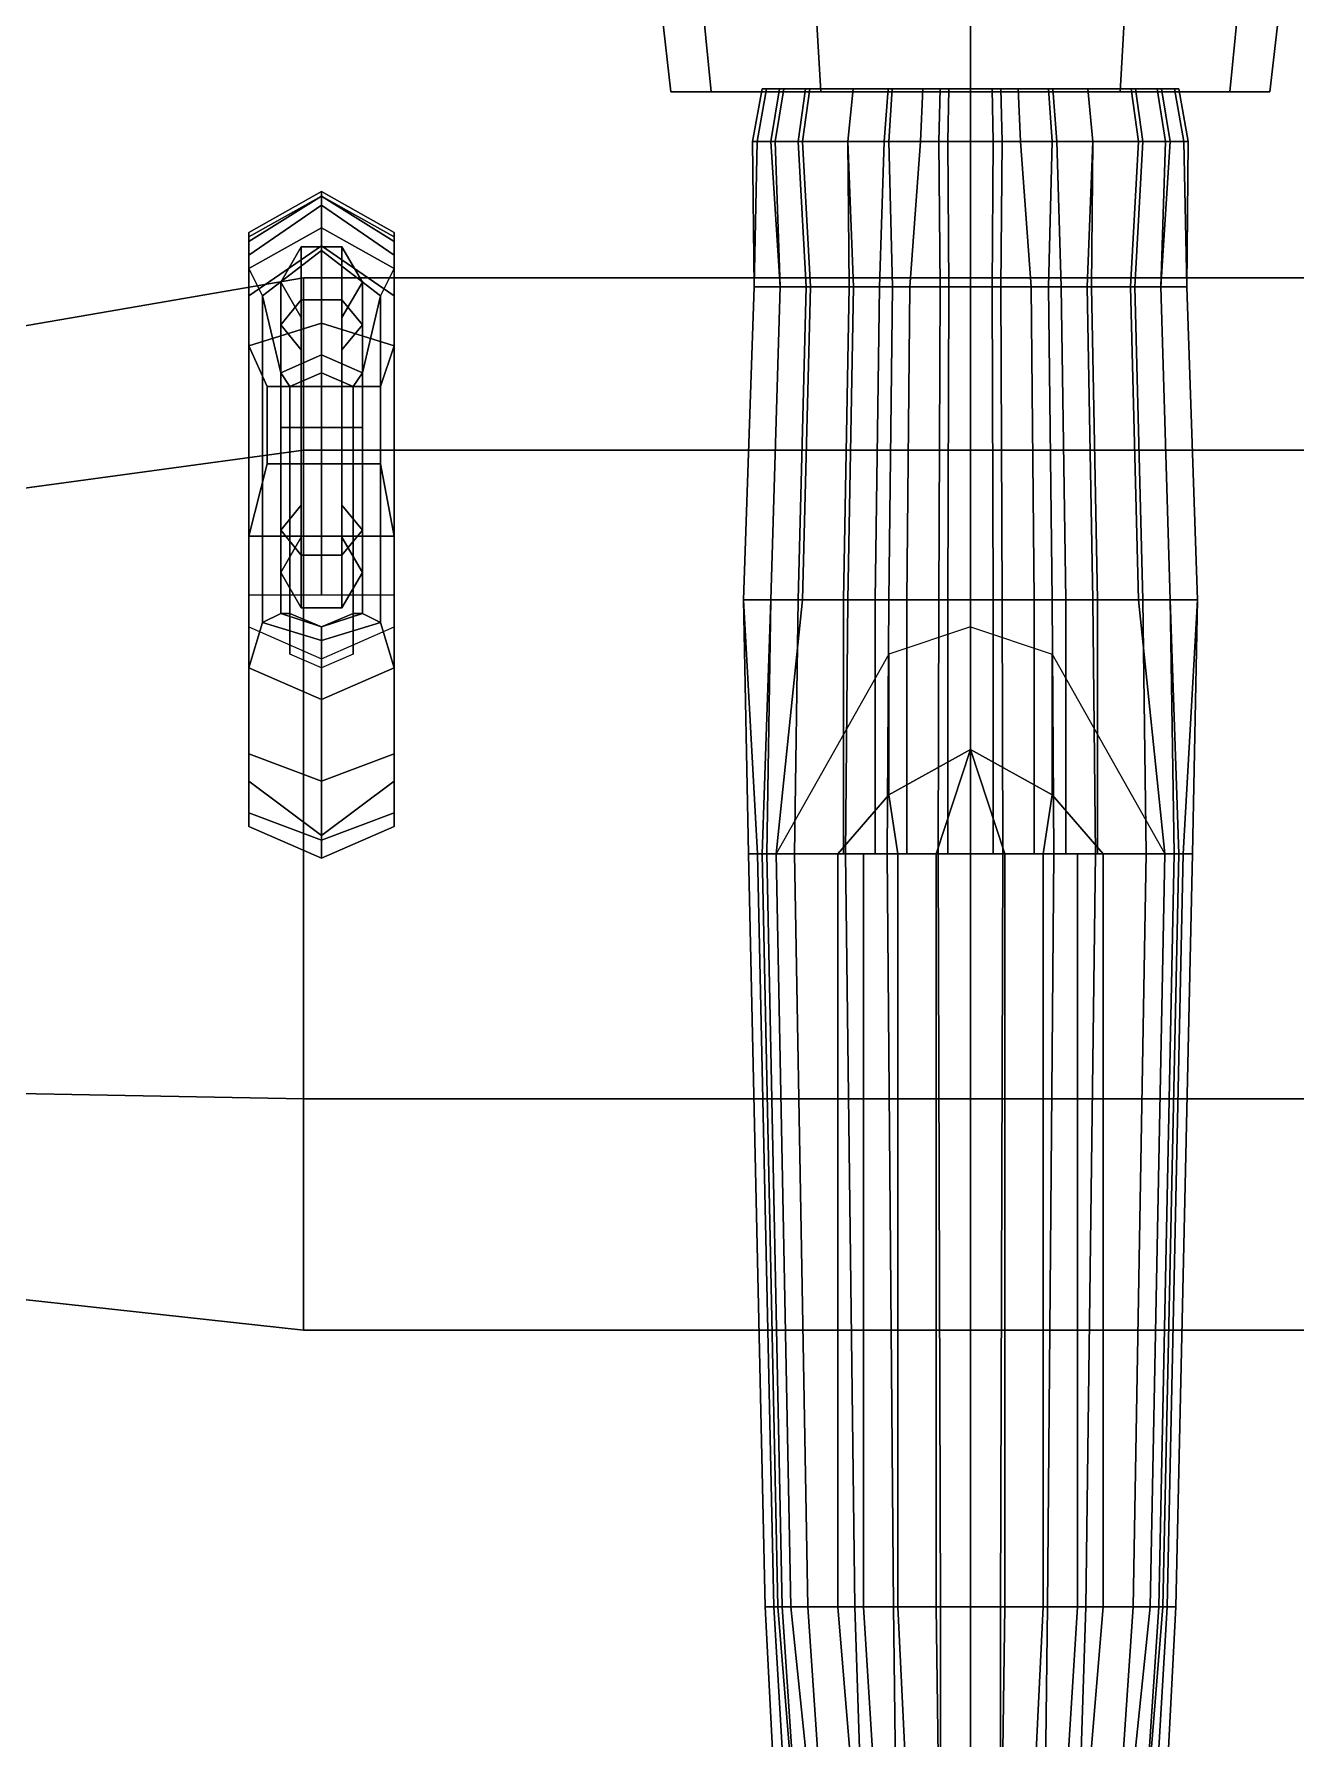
# Model space of a CAD drawing. Header units: millimetres. Extents: x -6.2 to 6.2, y -4.3 to 7.7.
# Drawn here: x -2.063 to 0.717, y -0.581 to 3.177 of the extents above; entities that cross this region are included whole.
import ezdxf

# ---------------------------------------------------------------- set-up
doc = ezdxf.new("R2010")
doc.units = ezdxf.units.MM
for name, color, linetype in [('h2', 7, 'Continuous'), ('wheels', 2, 'Continuous'), ('wing1', 5, 'Continuous'), ('wing2', 6, 'Continuous')]:
    doc.layers.add(name, color=color, linetype=linetype)

msp = doc.modelspace()

# ---------------------------------------------------------------- linework, layer by layer
for points in [[(-0.5716, 3.05, -0.32), (-0.66, 3.05, 0.01), (-0.7, 3.4, 0.01), (-0.6062, 3.4, -0.34)], [(-0.66, 3.05, 0.01), (-0.5716, 3.05, 0.34), (-0.6062, 3.4, 0.36), (-0.7, 3.4, 0.01)], [(-0.33, 3.05, -0.5616), (-0.5716, 3.05, -0.32), (-0.6062, 3.4, -0.34), (-0.35, 3.4, -0.5962)], [(-0.5716, 3.05, 0.34), (-0.33, 3.05, 0.5816), (-0.35, 3.4, 0.6162), (-0.6062, 3.4, 0.36)], [(0, 3.05, -0.65), (-0.33, 3.05, -0.5616), (-0.35, 3.4, -0.5962), (0, 3.4, -0.69)], [(-0.33, 3.05, 0.5816), (0, 3.05, 0.67), (0, 3.4, 0.71), (-0.35, 3.4, 0.6162)], [(0.33, 3.05, -0.5616), (0, 3.05, -0.65), (0, 3.4, -0.69), (0.35, 3.4, -0.5962)], [(0, 3.05, 0.67), (0.33, 3.05, 0.5816), (0.35, 3.4, 0.6162), (0, 3.4, 0.71)], [(0.5716, 3.05, -0.32), (0.33, 3.05, -0.5616), (0.35, 3.4, -0.5962), (0.6062, 3.4, -0.34)], [(0.33, 3.05, 0.5816), (0.5716, 3.05, 0.34), (0.6062, 3.4, 0.36), (0.35, 3.4, 0.6162)], [(0.66, 3.05, 0.01), (0.5716, 3.05, -0.32), (0.6062, 3.4, -0.34), (0.7, 3.4, 0.01)], [(0.5716, 3.05, 0.34), (0.66, 3.05, 0.01), (0.7, 3.4, 0.01), (0.6062, 3.4, 0.36)], [(-0.66, 3.05, 0.01), (0.5716, 3.05, -0.32), (0.66, 3.05, 0.01), (-0.5716, 3.05, 0.34)], [(-0.5716, 3.05, -0.32), (0.33, 3.05, -0.5616), (0.5716, 3.05, -0.32), (-0.66, 3.05, 0.01)], [(-0.5716, 3.05, 0.34), (0.66, 3.05, 0.01), (0.5716, 3.05, 0.34), (-0.33, 3.05, 0.5816)], [(-0.33, 3.05, -0.5616), (0, 3.05, -0.65), (0.33, 3.05, -0.5616), (-0.5716, 3.05, -0.32)], [(-0.4591, 3.0565, 0.1074), (-0.4591, 3.0565, -0.017), (-0.48, 2.94, -0.02), (-0.48, 2.94, 0.11)], [(-0.4591, 3.0565, -0.017), (-0.4496, 3.0565, -0.0935), (-0.47, 2.94, -0.1), (-0.48, 2.94, -0.02)], [(-0.4113, 3.0565, 0.27), (-0.4591, 3.0565, 0.1074), (-0.48, 2.94, 0.11), (-0.43, 2.94, 0.28)], [(-0.4496, 3.0565, -0.0935), (-0.4209, 3.0565, -0.1891), (-0.44, 2.94, -0.2), (-0.47, 2.94, -0.1)], [(-0.4209, 3.0565, -0.1891), (-0.3635, 3.0565, -0.3135), (-0.38, 2.94, -0.33), (-0.44, 2.94, -0.2)], [(-0.3539, 3.0565, 0.3848), (-0.4113, 3.0565, 0.27), (-0.43, 2.94, 0.28), (-0.37, 2.94, 0.4)], [(-0.3635, 3.0565, -0.3135), (-0.2583, 3.0565, -0.4378), (-0.27, 2.94, -0.46), (-0.38, 2.94, -0.33)], [(-0.2583, 3.0565, 0.4996), (-0.3539, 3.0565, 0.3848), (-0.37, 2.94, 0.4), (-0.27, 2.94, 0.52)], [(-0.33, 3.05, 0.5816), (0.5716, 3.05, 0.34), (0.33, 3.05, 0.5816), (0, 3.05, 0.67)], [(-0.2583, 3.0565, -0.4378), (-0.1722, 3.0565, -0.4952), (-0.18, 2.94, -0.52), (-0.27, 2.94, -0.46)], [(-0.1817, 3.0565, 0.5474), (-0.2583, 3.0565, 0.4996), (-0.27, 2.94, 0.52), (-0.19, 2.94, 0.57)], [(-0.1052, 3.0565, 0.5856), (-0.1817, 3.0565, 0.5474), (-0.19, 2.94, 0.57), (-0.11, 2.94, 0.61)], [(-0.1722, 3.0565, -0.4952), (-0.067, 3.0565, -0.5335), (-0.07, 2.94, -0.56), (-0.18, 2.94, -0.52)], [(-0.0478, 3.0565, 0.5952), (-0.1052, 3.0565, 0.5856), (-0.11, 2.94, 0.61), (-0.05, 2.94, 0.62)], [(0, 2.94, -0.56), (-0.07, 2.94, -0.56), (-0.067, 3.0565, -0.5335), (0, 3.0565, -0.5335)], [(0, 3.0565, 0.5952), (-0.0478, 3.0565, 0.5952), (-0.05, 2.94, 0.62), (0, 2.94, 0.62)], [(-0.43, 2.94, 0.28), (-0.48, 2.94, 0.11), (-0.4768, 2.62, 0.2019), (-0.4195, 2.62, 0.3735)], [(-0.48, 2.94, 0.11), (-0.48, 2.94, -0.02), (-0.4768, 2.62, 0.0398), (-0.4768, 2.62, 0.2019)], [(-0.48, 2.94, -0.02), (-0.47, 2.94, -0.1), (-0.4768, 2.62, -0.3893), (-0.4768, 2.62, 0.0398)], [(-0.47, 2.94, -0.1), (-0.44, 2.94, -0.2), (-0.4195, 2.62, -0.4465), (-0.4768, 2.62, -0.3893)], [(-0.44, 2.94, -0.2), (-0.38, 2.94, -0.33), (-0.3623, 2.62, -0.4751), (-0.4195, 2.62, -0.4465)], [(-0.37, 2.94, 0.4), (-0.43, 2.94, 0.28), (-0.4195, 2.62, 0.3735), (-0.3528, 2.62, 0.4688)], [(-0.38, 2.94, -0.33), (-0.27, 2.94, -0.46), (-0.2574, 2.62, -0.5133), (-0.3623, 2.62, -0.4751)], [(-0.27, 2.94, 0.52), (-0.37, 2.94, 0.4), (-0.3528, 2.62, 0.4688), (-0.267, 2.62, 0.5547)], [(-0.19, 2.94, 0.57), (-0.27, 2.94, 0.52), (-0.267, 2.62, 0.5547), (-0.2002, 2.62, 0.5928)], [(-0.27, 2.94, -0.46), (-0.18, 2.94, -0.52), (-0.1716, 2.62, -0.5419), (-0.2574, 2.62, -0.5133)], [(-0.11, 2.94, 0.61), (-0.19, 2.94, 0.57), (-0.2002, 2.62, 0.5928), (-0.1335, 2.62, 0.6214)], [(-0.18, 2.94, -0.52), (-0.07, 2.94, -0.56), (-0.0667, 2.62, -0.5705), (-0.1716, 2.62, -0.5419)], [(-0.05, 2.94, 0.62), (-0.11, 2.94, 0.61), (-0.1335, 2.62, 0.6214), (-0.0477, 2.62, 0.65)], [(0, 2.62, -0.58), (-0.0667, 2.62, -0.5705), (-0.07, 2.94, -0.56), (0, 2.94, -0.56)], [(0, 2.94, 0.62), (-0.05, 2.94, 0.62), (-0.0477, 2.62, 0.65), (0, 2.62, 0.65)], [(0, 2.75, 1.63), (0, 2.71, 1.63), (0, 2.6901, 0.6434), (0, 2.7599, 0.6369)], [(0, 2.7599, 0.6369), (0, 2.6901, 0.6434), (0, 2.71, 1.63), (0, 2.75, 1.63)], [(0, -3.1516, 1.4802), (0, -3.1578, 1.4903), (0, 2.7098, 1.62), (0, 2.7096, 1.6098)], [(0, 2.7096, 1.6098), (0, 2.7098, 1.62), (0, -3.1578, 1.4903), (0, -3.1516, 1.4802)], [(-0.4768, 2.62, 0.0398), (-0.4768, 2.62, -0.3893), (-0.5, 1.93, -0.42), (-0.5, 1.93, 0.03)], [(-0.4768, 2.62, -0.3893), (-0.4195, 2.62, -0.4465), (-0.44, 1.93, -0.48), (-0.5, 1.93, -0.42)], [(-0.4768, 2.62, 0.2019), (-0.4768, 2.62, 0.0398), (-0.5, 1.93, 0.03), (-0.5, 1.93, 0.2)], [(-0.4195, 2.62, 0.3735), (-0.4768, 2.62, 0.2019), (-0.5, 1.93, 0.2), (-0.44, 1.93, 0.38)], [(-0.4195, 2.62, -0.4465), (-0.3623, 2.62, -0.4751), (-0.38, 1.93, -0.51), (-0.44, 1.93, -0.48)], [(-0.3528, 2.62, 0.4688), (-0.4195, 2.62, 0.3735), (-0.44, 1.93, 0.38), (-0.37, 1.93, 0.48)], [(-0.3623, 2.62, -0.4751), (-0.2574, 2.62, -0.5133), (-0.27, 1.93, -0.55), (-0.38, 1.93, -0.51)], [(-0.267, 2.62, 0.5547), (-0.3528, 2.62, 0.4688), (-0.37, 1.93, 0.48), (-0.28, 1.93, 0.57)], [(-0.2002, 2.62, 0.5928), (-0.267, 2.62, 0.5547), (-0.28, 1.93, 0.57), (-0.21, 1.93, 0.61)], [(-0.2574, 2.62, -0.5133), (-0.1716, 2.62, -0.5419), (-0.18, 1.93, -0.58), (-0.27, 1.93, -0.55)], [(-0.1335, 2.62, 0.6214), (-0.2002, 2.62, 0.5928), (-0.21, 1.93, 0.61), (-0.14, 1.93, 0.64)], [(-0.1716, 2.62, -0.5419), (-0.0667, 2.62, -0.5705), (-0.07, 1.93, -0.61), (-0.18, 1.93, -0.58)], [(-0.0477, 2.62, 0.65), (-0.1335, 2.62, 0.6214), (-0.14, 1.93, 0.64), (-0.05, 1.93, 0.67)], [(0, 1.93, -0.62), (-0.07, 1.93, -0.61), (-0.0667, 2.62, -0.5705), (0, 2.62, -0.58)], [(0, 2.62, 0.65), (-0.0477, 2.62, 0.65), (-0.05, 1.93, 0.67), (0, 1.93, 0.67)], [(-0.5, 1.93, -0.42), (-0.44, 1.93, -0.48), (-0.4486, 1.37, -0.4724), (-0.4894, 1.37, -0.4112)], [(-0.5, 1.93, 0.03), (-0.5, 1.93, -0.42), (-0.4894, 1.37, -0.4112), (-0.4894, 1.37, 0.0476)], [(-0.44, 1.93, 0.38), (-0.5, 1.93, 0.2), (-0.469, 1.37, 0.3331), (-0.4588, 1.37, 0.4045)], [(-0.5, 1.93, 0.2), (-0.5, 1.93, 0.03), (-0.4894, 1.37, 0.0476), (-0.469, 1.37, 0.3331)], [(-0.37, 1.93, 0.48), (-0.44, 1.93, 0.38), (-0.4588, 1.37, 0.4045), (-0.4282, 1.37, 0.5065)], [(-0.44, 1.93, -0.48), (-0.38, 1.93, -0.51), (-0.3875, 1.37, -0.5336), (-0.4486, 1.37, -0.4724)], [(-0.28, 1.93, 0.57), (-0.37, 1.93, 0.48), (-0.4282, 1.37, 0.5065), (-0.28, 1.37, 0.57)], [(-0.38, 1.93, -0.51), (-0.27, 1.93, -0.55), (-0.2753, 1.37, -0.5641), (-0.3875, 1.37, -0.5336)], [(-0.21, 1.93, 0.61), (-0.28, 1.93, 0.57), (-0.28, 1.37, 0.57), (-0.21, 1.37, 0.61)], [(-0.27, 1.93, -0.55), (-0.18, 1.93, -0.58), (-0.1835, 1.37, -0.5845), (-0.2753, 1.37, -0.5641)], [(-0.14, 1.93, 0.64), (-0.21, 1.93, 0.61), (-0.21, 1.37, 0.61), (-0.14, 1.37, 0.64)], [(-0.18, 1.93, -0.58), (-0.07, 1.93, -0.61), (-0.0714, 1.37, -0.6049), (-0.1835, 1.37, -0.5845)], [(-0.05, 1.93, 0.67), (-0.14, 1.93, 0.64), (-0.14, 1.37, 0.64), (-0.05, 1.37, 0.67)], [(0, 1.37, -0.6049), (-0.0714, 1.37, -0.6049), (-0.07, 1.93, -0.61), (0, 1.93, -0.62)], [(0, 1.93, 0.67), (-0.05, 1.93, 0.67), (-0.05, 1.37, 0.67), (0, 1.37, 0.67)], [(0, 1.87, 0.67), (-0.18, 1.81, 0.61), (-0.18, 1.5, 0.85), (0, 1.6, 0.87)], [(-0.18, 1.81, 0.61), (-0.4282, 1.37, 0.5065), (-0.2922, 1.37, 0.8039), (-0.18, 1.5, 0.85)], [(0, 1.6, 0.87), (-0.18, 1.5, 0.85), (-0.1603, 1.37, 0.9547), (-0.0754, 1.37, 0.9736)], [(0, 1.6, 0.87), (0, 1.6, 0.87), (-0.0754, 1.37, 0.9736), (0, 1.37, 0.983)], [(-0.18, 1.5, 0.85), (-0.2922, 1.37, 0.8039), (-0.2357, 1.37, 0.917), (-0.1603, 1.37, 0.9547)], [(-0.4894, 1.37, 0.0476), (-0.4894, 1.37, -0.4112), (-0.4525, -0.29, -0.3379), (-0.4525, -0.29, 0.0863)], [(-0.4894, 1.37, -0.4112), (-0.4486, 1.37, -0.4724), (-0.4148, -0.29, -0.3945), (-0.4525, -0.29, -0.3379)], [(-0.469, 1.37, 0.3331), (-0.4894, 1.37, 0.0476), (-0.4525, -0.29, 0.0863), (-0.4336, -0.29, 0.3503)], [(-0.4588, 1.37, 0.4045), (-0.469, 1.37, 0.3331), (-0.4336, -0.29, 0.3503), (-0.4242, -0.29, 0.4162)], [(-0.4282, 1.37, 0.5065), (-0.4588, 1.37, 0.4045), (-0.4242, -0.29, 0.4162), (-0.3959, -0.29, 0.5105)], [(-0.4486, 1.37, -0.4724), (-0.3875, 1.37, -0.5336), (-0.3582, -0.29, -0.451), (-0.4148, -0.29, -0.3945)], [(-0.2922, 1.37, 0.8039), (-0.4282, 1.37, 0.5065), (-0.3959, -0.29, 0.5105), (-0.2922, -0.29, 0.7839)], [(-0.3875, 1.37, -0.5336), (-0.2753, 1.37, -0.5641), (-0.2545, -0.29, -0.4793), (-0.3582, -0.29, -0.451)], [(-0.2357, 1.37, 0.917), (-0.2922, 1.37, 0.8039), (-0.2922, -0.29, 0.7839), (-0.2357, -0.29, 0.897)], [(-0.2753, 1.37, -0.5641), (-0.1835, 1.37, -0.5845), (-0.1697, -0.29, -0.4982), (-0.2545, -0.29, -0.4793)], [(-0.1603, 1.37, 0.9547), (-0.2357, 1.37, 0.917), (-0.2357, -0.29, 0.897), (-0.1603, -0.29, 0.9347)], [(-0.1835, 1.37, -0.5845), (-0.0714, 1.37, -0.6049), (-0.066, -0.29, -0.517), (-0.1697, -0.29, -0.4982)], [(-0.0754, 1.37, 0.9736), (-0.1603, 1.37, 0.9547), (-0.1603, -0.29, 0.9347), (-0.0754, -0.29, 0.9536)], [(0, 1.37, 0.983), (-0.0754, 1.37, 0.9736), (-0.0754, -0.29, 0.9536), (0, -0.29, 0.963)], [(0, -0.29, -0.517), (-0.066, -0.29, -0.517), (-0.0714, 1.37, -0.6049), (0, 1.37, -0.6049)], [(0, 0.4185, 0.9715), (0, 0.4085, 0.9714), (0, 0.3304, 1.5572), (0, 0.3403, 1.5574)], [(0, 0.3403, 1.5574), (0, 0.3304, 1.5572), (0, 0.4085, 0.9714), (0, 0.4185, 0.9715)], [(-0.4336, -0.29, 0.3503), (-0.4525, -0.29, 0.0863), (-0.3845, -1.61, 0.2004), (-0.3556, -1.61, 0.335)], [(-0.4525, -0.29, 0.0863), (-0.4525, -0.29, -0.3379), (-0.3845, -1.61, 0.0274), (-0.3845, -1.61, 0.2004)], [(-0.4525, -0.29, -0.3379), (-0.4148, -0.29, -0.3945), (-0.3268, -1.61, -0.1553), (-0.3845, -1.61, 0.0274)], [(-0.4242, -0.29, 0.4162), (-0.4336, -0.29, 0.3503), (-0.3556, -1.61, 0.335), (-0.3172, -1.61, 0.4215)], [(-0.3959, -0.29, 0.5105), (-0.4242, -0.29, 0.4162), (-0.3172, -1.61, 0.4215), (-0.2595, -1.61, 0.508)], [(-0.4148, -0.29, -0.3945), (-0.3582, -0.29, -0.451), (-0.2691, -1.61, -0.2418), (-0.3268, -1.61, -0.1553)], [(-0.2922, -0.29, 0.7839), (-0.3959, -0.29, 0.5105), (-0.2595, -1.61, 0.508), (-0.1826, -1.61, 0.7483)], [(-0.3582, -0.29, -0.451), (-0.2545, -0.29, -0.4793), (-0.2115, -1.61, -0.2994), (-0.2691, -1.61, -0.2418)], [(-0.2357, -0.29, 0.897), (-0.2922, -0.29, 0.7839), (-0.1826, -1.61, 0.7483), (-0.1538, -1.61, 0.7867)], [(-0.2545, -0.29, -0.4793), (-0.1697, -0.29, -0.4982), (-0.1538, -1.61, -0.3379), (-0.2115, -1.61, -0.2994)], [(-0.1603, -0.29, 0.9347), (-0.2357, -0.29, 0.897), (-0.1538, -1.61, 0.7867), (-0.0961, -1.61, 0.8348)], [(-0.1697, -0.29, -0.4982), (-0.066, -0.29, -0.517), (-0.0673, -1.61, -0.3763), (-0.1538, -1.61, -0.3379)], [(-0.0754, -0.29, 0.9536), (-0.1603, -0.29, 0.9347), (-0.0961, -1.61, 0.8348), (-0.0577, -1.61, 0.854)], [(0, -0.29, 0.963), (-0.0754, -0.29, 0.9536), (-0.0577, -1.61, 0.854), (0, -1.61, 0.8636)], [(0, -1.61, -0.3763), (-0.0673, -1.61, -0.3763), (-0.066, -0.29, -0.517), (0, -0.29, -0.517)]]:
    msp.add_3dface(points)
at = {"layer": 'h2'}
for points in [[(0, 2.94, -0.56), (0.07, 2.94, -0.56), (0.067, 3.0565, -0.5335), (0, 3.0565, -0.5335)], [(0, 3.0565, 0.5952), (0.0478, 3.0565, 0.5952), (0.05, 2.94, 0.62), (0, 2.94, 0.62)], [(0.0478, 3.0565, 0.5952), (0.1052, 3.0565, 0.5856), (0.11, 2.94, 0.61), (0.05, 2.94, 0.62)], [(0.1722, 3.0565, -0.4952), (0.067, 3.0565, -0.5335), (0.07, 2.94, -0.56), (0.18, 2.94, -0.52)], [(0.1052, 3.0565, 0.5856), (0.1817, 3.0565, 0.5474), (0.19, 2.94, 0.57), (0.11, 2.94, 0.61)], [(0.2583, 3.0565, -0.4378), (0.1722, 3.0565, -0.4952), (0.18, 2.94, -0.52), (0.27, 2.94, -0.46)], [(0.1817, 3.0565, 0.5474), (0.2583, 3.0565, 0.4996), (0.27, 2.94, 0.52), (0.19, 2.94, 0.57)], [(0.3635, 3.0565, -0.3135), (0.2583, 3.0565, -0.4378), (0.27, 2.94, -0.46), (0.38, 2.94, -0.33)], [(0.2583, 3.0565, 0.4996), (0.3539, 3.0565, 0.3848), (0.37, 2.94, 0.4), (0.27, 2.94, 0.52)], [(0.3539, 3.0565, 0.3848), (0.4113, 3.0565, 0.27), (0.43, 2.94, 0.28), (0.37, 2.94, 0.4)], [(0.4209, 3.0565, -0.1891), (0.3635, 3.0565, -0.3135), (0.38, 2.94, -0.33), (0.44, 2.94, -0.2)], [(0.4113, 3.0565, 0.27), (0.4591, 3.0565, 0.1074), (0.48, 2.94, 0.11), (0.43, 2.94, 0.28)], [(0.4496, 3.0565, -0.0935), (0.4209, 3.0565, -0.1891), (0.44, 2.94, -0.2), (0.47, 2.94, -0.1)], [(0.4591, 3.0565, -0.017), (0.4496, 3.0565, -0.0935), (0.47, 2.94, -0.1), (0.48, 2.94, -0.02)], [(0.4591, 3.0565, 0.1074), (0.4591, 3.0565, -0.017), (0.48, 2.94, -0.02), (0.48, 2.94, 0.11)], [(0, 2.62, -0.58), (0.0667, 2.62, -0.5705), (0.07, 2.94, -0.56), (0, 2.94, -0.56)], [(0, 2.94, 0.62), (0.05, 2.94, 0.62), (0.0477, 2.62, 0.65), (0, 2.62, 0.65)], [(0.05, 2.94, 0.62), (0.11, 2.94, 0.61), (0.1335, 2.62, 0.6214), (0.0477, 2.62, 0.65)], [(0.18, 2.94, -0.52), (0.07, 2.94, -0.56), (0.0667, 2.62, -0.5705), (0.1716, 2.62, -0.5419)], [(0.11, 2.94, 0.61), (0.19, 2.94, 0.57), (0.2002, 2.62, 0.5928), (0.1335, 2.62, 0.6214)], [(0.27, 2.94, -0.46), (0.18, 2.94, -0.52), (0.1716, 2.62, -0.5419), (0.2574, 2.62, -0.5133)], [(0.19, 2.94, 0.57), (0.27, 2.94, 0.52), (0.267, 2.62, 0.5547), (0.2002, 2.62, 0.5928)], [(0.38, 2.94, -0.33), (0.27, 2.94, -0.46), (0.2574, 2.62, -0.5133), (0.3623, 2.62, -0.4751)], [(0.27, 2.94, 0.52), (0.37, 2.94, 0.4), (0.3528, 2.62, 0.4688), (0.267, 2.62, 0.5547)], [(0.37, 2.94, 0.4), (0.43, 2.94, 0.28), (0.4195, 2.62, 0.3735), (0.3528, 2.62, 0.4688)], [(0.44, 2.94, -0.2), (0.38, 2.94, -0.33), (0.3623, 2.62, -0.4751), (0.4195, 2.62, -0.4465)], [(0.47, 2.94, -0.1), (0.44, 2.94, -0.2), (0.4195, 2.62, -0.4465), (0.4768, 2.62, -0.3893)], [(0.43, 2.94, 0.28), (0.48, 2.94, 0.11), (0.4768, 2.62, 0.2019), (0.4195, 2.62, 0.3735)], [(0.48, 2.94, -0.02), (0.47, 2.94, -0.1), (0.4768, 2.62, -0.3893), (0.4768, 2.62, 0.0398)], [(0.48, 2.94, 0.11), (0.48, 2.94, -0.02), (0.4768, 2.62, 0.0398), (0.4768, 2.62, 0.2019)], [(0, 1.93, -0.62), (0.07, 1.93, -0.61), (0.0667, 2.62, -0.5705), (0, 2.62, -0.58)], [(0, 2.62, 0.65), (0.0477, 2.62, 0.65), (0.05, 1.93, 0.67), (0, 1.93, 0.67)], [(0.0477, 2.62, 0.65), (0.1335, 2.62, 0.6214), (0.14, 1.93, 0.64), (0.05, 1.93, 0.67)], [(0.1716, 2.62, -0.5419), (0.0667, 2.62, -0.5705), (0.07, 1.93, -0.61), (0.18, 1.93, -0.58)], [(0.1335, 2.62, 0.6214), (0.2002, 2.62, 0.5928), (0.21, 1.93, 0.61), (0.14, 1.93, 0.64)], [(0.2574, 2.62, -0.5133), (0.1716, 2.62, -0.5419), (0.18, 1.93, -0.58), (0.27, 1.93, -0.55)], [(0.2002, 2.62, 0.5928), (0.267, 2.62, 0.5547), (0.28, 1.93, 0.57), (0.21, 1.93, 0.61)], [(0.3623, 2.62, -0.4751), (0.2574, 2.62, -0.5133), (0.27, 1.93, -0.55), (0.38, 1.93, -0.51)], [(0.267, 2.62, 0.5547), (0.3528, 2.62, 0.4688), (0.37, 1.93, 0.48), (0.28, 1.93, 0.57)], [(0.3528, 2.62, 0.4688), (0.4195, 2.62, 0.3735), (0.44, 1.93, 0.38), (0.37, 1.93, 0.48)], [(0.4195, 2.62, -0.4465), (0.3623, 2.62, -0.4751), (0.38, 1.93, -0.51), (0.44, 1.93, -0.48)], [(0.4768, 2.62, -0.3893), (0.4195, 2.62, -0.4465), (0.44, 1.93, -0.48), (0.5, 1.93, -0.42)], [(0.4195, 2.62, 0.3735), (0.4768, 2.62, 0.2019), (0.5, 1.93, 0.2), (0.44, 1.93, 0.38)], [(0.4768, 2.62, 0.0398), (0.4768, 2.62, -0.3893), (0.5, 1.93, -0.42), (0.5, 1.93, 0.03)], [(0.4768, 2.62, 0.2019), (0.4768, 2.62, 0.0398), (0.5, 1.93, 0.03), (0.5, 1.93, 0.2)], [(0, 1.37, -0.6049), (0.0714, 1.37, -0.6049), (0.07, 1.93, -0.61), (0, 1.93, -0.62)], [(0, 1.93, 0.67), (0.05, 1.93, 0.67), (0.05, 1.37, 0.67), (0, 1.37, 0.67)], [(0.05, 1.93, 0.67), (0.14, 1.93, 0.64), (0.14, 1.37, 0.64), (0.05, 1.37, 0.67)], [(0.18, 1.93, -0.58), (0.07, 1.93, -0.61), (0.0714, 1.37, -0.6049), (0.1835, 1.37, -0.5845)], [(0.14, 1.93, 0.64), (0.21, 1.93, 0.61), (0.21, 1.37, 0.61), (0.14, 1.37, 0.64)], [(0.27, 1.93, -0.55), (0.18, 1.93, -0.58), (0.1835, 1.37, -0.5845), (0.2753, 1.37, -0.5641)], [(0.21, 1.93, 0.61), (0.28, 1.93, 0.57), (0.28, 1.37, 0.57), (0.21, 1.37, 0.61)], [(0.38, 1.93, -0.51), (0.27, 1.93, -0.55), (0.2753, 1.37, -0.5641), (0.3875, 1.37, -0.5336)], [(0.28, 1.93, 0.57), (0.37, 1.93, 0.48), (0.4282, 1.37, 0.5065), (0.28, 1.37, 0.57)], [(0.37, 1.93, 0.48), (0.44, 1.93, 0.38), (0.4588, 1.37, 0.4045), (0.4282, 1.37, 0.5065)], [(0.44, 1.93, -0.48), (0.38, 1.93, -0.51), (0.3875, 1.37, -0.5336), (0.4486, 1.37, -0.4724)], [(0.5, 1.93, -0.42), (0.44, 1.93, -0.48), (0.4486, 1.37, -0.4724), (0.4894, 1.37, -0.4112)], [(0.44, 1.93, 0.38), (0.5, 1.93, 0.2), (0.469, 1.37, 0.3331), (0.4588, 1.37, 0.4045)], [(0.5, 1.93, 0.2), (0.5, 1.93, 0.03), (0.4894, 1.37, 0.0476), (0.469, 1.37, 0.3331)], [(0.5, 1.93, 0.03), (0.5, 1.93, -0.42), (0.4894, 1.37, -0.4112), (0.4894, 1.37, 0.0476)], [(0, 1.87, 0.67), (0.18, 1.81, 0.61), (0.18, 1.5, 0.85), (0, 1.6, 0.87)], [(0.18, 1.81, 0.61), (0.4282, 1.37, 0.5065), (0.2922, 1.37, 0.8039), (0.18, 1.5, 0.85)], [(0, 1.6, 0.87), (0, 1.6, 0.87), (0.0754, 1.37, 0.9736), (0, 1.37, 0.983)], [(0, 1.6, 0.87), (0.18, 1.5, 0.85), (0.1603, 1.37, 0.9547), (0.0754, 1.37, 0.9736)], [(0.18, 1.5, 0.85), (0.2922, 1.37, 0.8039), (0.2357, 1.37, 0.917), (0.1603, 1.37, 0.9547)], [(0, -0.29, -0.517), (0.066, -0.29, -0.517), (0.0714, 1.37, -0.6049), (0, 1.37, -0.6049)], [(0, 1.37, 0.983), (0.0754, 1.37, 0.9736), (0.0754, -0.29, 0.9536), (0, -0.29, 0.963)], [(0.1835, 1.37, -0.5845), (0.0714, 1.37, -0.6049), (0.066, -0.29, -0.517), (0.1697, -0.29, -0.4982)], [(0.0754, 1.37, 0.9736), (0.1603, 1.37, 0.9547), (0.1603, -0.29, 0.9347), (0.0754, -0.29, 0.9536)], [(0.1603, 1.37, 0.9547), (0.2357, 1.37, 0.917), (0.2357, -0.29, 0.897), (0.1603, -0.29, 0.9347)], [(0.2753, 1.37, -0.5641), (0.1835, 1.37, -0.5845), (0.1697, -0.29, -0.4982), (0.2545, -0.29, -0.4793)], [(0.2357, 1.37, 0.917), (0.2922, 1.37, 0.8039), (0.2922, -0.29, 0.7839), (0.2357, -0.29, 0.897)], [(0.3875, 1.37, -0.5336), (0.2753, 1.37, -0.5641), (0.2545, -0.29, -0.4793), (0.3582, -0.29, -0.451)], [(0.2922, 1.37, 0.8039), (0.4282, 1.37, 0.5065), (0.3959, -0.29, 0.5105), (0.2922, -0.29, 0.7839)], [(0.4486, 1.37, -0.4724), (0.3875, 1.37, -0.5336), (0.3582, -0.29, -0.451), (0.4148, -0.29, -0.3945)], [(0.4282, 1.37, 0.5065), (0.4588, 1.37, 0.4045), (0.4242, -0.29, 0.4162), (0.3959, -0.29, 0.5105)], [(0.4894, 1.37, -0.4112), (0.4486, 1.37, -0.4724), (0.4148, -0.29, -0.3945), (0.4525, -0.29, -0.3379)], [(0.4588, 1.37, 0.4045), (0.469, 1.37, 0.3331), (0.4336, -0.29, 0.3503), (0.4242, -0.29, 0.4162)], [(0.469, 1.37, 0.3331), (0.4894, 1.37, 0.0476), (0.4525, -0.29, 0.0863), (0.4336, -0.29, 0.3503)], [(0.4894, 1.37, 0.0476), (0.4894, 1.37, -0.4112), (0.4525, -0.29, -0.3379), (0.4525, -0.29, 0.0863)], [(0, -1.61, -0.3763), (0.0673, -1.61, -0.3763), (0.066, -0.29, -0.517), (0, -0.29, -0.517)], [(0, -0.29, 0.963), (0.0754, -0.29, 0.9536), (0.0577, -1.61, 0.854), (0, -1.61, 0.8636)], [(0.0754, -0.29, 0.9536), (0.1603, -0.29, 0.9347), (0.0961, -1.61, 0.8348), (0.0577, -1.61, 0.854)], [(0.1697, -0.29, -0.4982), (0.066, -0.29, -0.517), (0.0673, -1.61, -0.3763), (0.1538, -1.61, -0.3379)], [(0.1603, -0.29, 0.9347), (0.2357, -0.29, 0.897), (0.1538, -1.61, 0.7867), (0.0961, -1.61, 0.8348)], [(0.2545, -0.29, -0.4793), (0.1697, -0.29, -0.4982), (0.1538, -1.61, -0.3379), (0.2115, -1.61, -0.2994)], [(0.2357, -0.29, 0.897), (0.2922, -0.29, 0.7839), (0.1826, -1.61, 0.7483), (0.1538, -1.61, 0.7867)], [(0.2922, -0.29, 0.7839), (0.3959, -0.29, 0.5105), (0.2595, -1.61, 0.508), (0.1826, -1.61, 0.7483)], [(0.3582, -0.29, -0.451), (0.2545, -0.29, -0.4793), (0.2115, -1.61, -0.2994), (0.2691, -1.61, -0.2418)], [(0.3959, -0.29, 0.5105), (0.4242, -0.29, 0.4162), (0.3172, -1.61, 0.4215), (0.2595, -1.61, 0.508)], [(0.4148, -0.29, -0.3945), (0.3582, -0.29, -0.451), (0.2691, -1.61, -0.2418), (0.3268, -1.61, -0.1553)], [(0.4242, -0.29, 0.4162), (0.4336, -0.29, 0.3503), (0.3556, -1.61, 0.335), (0.3172, -1.61, 0.4215)], [(0.4525, -0.29, -0.3379), (0.4148, -0.29, -0.3945), (0.3268, -1.61, -0.1553), (0.3845, -1.61, 0.0274)], [(0.4336, -0.29, 0.3503), (0.4525, -0.29, 0.0863), (0.3845, -1.61, 0.2004), (0.3556, -1.61, 0.335)], [(0.4525, -0.29, 0.0863), (0.4525, -0.29, -0.3379), (0.3845, -1.61, 0.0274), (0.3845, -1.61, 0.2004)]]:
    msp.add_3dface(points, dxfattribs=at)
at = {"layer": 'wheels'}
for points in [[(-1.475, 2.5914, -1.9214), (-1.52, 2.5363, -1.8663), (-1.52, 2.63, -1.64), (-1.475, 2.7079, -1.64)], [(-1.475, 2.7079, -1.64), (-1.52, 2.63, -1.64), (-1.52, 2.5363, -1.4137), (-1.475, 2.5914, -1.3586)], [(-1.385, 2.5914, -1.9214), (-1.475, 2.5914, -1.9214), (-1.475, 2.7079, -1.64), (-1.385, 2.7079, -1.64)], [(-1.385, 2.7079, -1.64), (-1.475, 2.7079, -1.64), (-1.475, 2.5914, -1.3586), (-1.385, 2.5914, -1.3586)], [(-1.34, 2.5363, -1.8663), (-1.385, 2.5914, -1.9214), (-1.385, 2.7079, -1.64), (-1.34, 2.63, -1.64)], [(-1.34, 2.63, -1.64), (-1.385, 2.7079, -1.64), (-1.385, 2.5914, -1.3586), (-1.34, 2.5363, -1.4137)], [(-1.52, 2.5363, -1.8663), (-1.475, 2.4812, -1.8112), (-1.475, 2.5521, -1.64), (-1.52, 2.63, -1.64)], [(-1.52, 2.63, -1.64), (-1.475, 2.5521, -1.64), (-1.475, 2.4812, -1.4688), (-1.52, 2.5363, -1.4137)], [(-1.385, 2.4812, -1.8112), (-1.34, 2.5363, -1.8663), (-1.34, 2.63, -1.64), (-1.385, 2.5521, -1.64)], [(-1.385, 2.5521, -1.64), (-1.34, 2.63, -1.64), (-1.34, 2.5363, -1.4137), (-1.385, 2.4812, -1.4688)], [(-1.475, 2.31, -2.0379), (-1.52, 2.31, -1.96), (-1.52, 2.5363, -1.8663), (-1.475, 2.5914, -1.9214)], [(-1.475, 2.5914, -1.3586), (-1.52, 2.5363, -1.4137), (-1.52, 2.31, -1.32), (-1.475, 2.31, -1.2421)], [(-1.385, 2.31, -2.0379), (-1.475, 2.31, -2.0379), (-1.475, 2.5914, -1.9214), (-1.385, 2.5914, -1.9214)], [(-1.385, 2.5914, -1.3586), (-1.475, 2.5914, -1.3586), (-1.475, 2.31, -1.2421), (-1.385, 2.31, -1.2421)], [(-1.34, 2.31, -1.96), (-1.385, 2.31, -2.0379), (-1.385, 2.5914, -1.9214), (-1.34, 2.5363, -1.8663)], [(-1.34, 2.5363, -1.4137), (-1.385, 2.5914, -1.3586), (-1.385, 2.31, -1.2421), (-1.34, 2.31, -1.32)], [(-1.52, 2.31, -1.96), (-1.475, 2.31, -1.8821), (-1.475, 2.4812, -1.8112), (-1.52, 2.5363, -1.8663)], [(-1.52, 2.5363, -1.4137), (-1.475, 2.4812, -1.4688), (-1.475, 2.31, -1.3979), (-1.52, 2.31, -1.32)], [(-1.475, 2.4812, -1.8112), (-1.475, 2.31, -1.8821), (-1.475, 2.4812, -1.4688), (-1.475, 2.5521, -1.64)], [(-1.385, 2.4812, -1.4688), (-1.385, 2.31, -1.8821), (-1.385, 2.4812, -1.8112), (-1.385, 2.5521, -1.64)], [(-1.385, 2.31, -1.8821), (-1.34, 2.31, -1.96), (-1.34, 2.5363, -1.8663), (-1.385, 2.4812, -1.8112)], [(-1.385, 2.4812, -1.4688), (-1.34, 2.5363, -1.4137), (-1.34, 2.31, -1.32), (-1.385, 2.31, -1.3979)], [(-1.475, 2.4812, -1.4688), (-1.475, 2.31, -1.8821), (-1.475, 2.1388, -1.8112), (-1.475, 2.31, -1.3979)], [(-1.385, 2.31, -1.3979), (-1.385, 2.1388, -1.8112), (-1.385, 2.31, -1.8821), (-1.385, 2.4812, -1.4688)], [(-1.52, 2.0837, -1.8663), (-1.475, 2.1388, -1.8112), (-1.475, 2.31, -1.8821), (-1.52, 2.31, -1.96)], [(-1.475, 2.0286, -1.9214), (-1.52, 2.0837, -1.8663), (-1.52, 2.31, -1.96), (-1.475, 2.31, -2.0379)], [(-1.52, 2.31, -1.32), (-1.475, 2.31, -1.3979), (-1.475, 2.1388, -1.4688), (-1.52, 2.0837, -1.4137)], [(-1.475, 2.31, -1.2421), (-1.52, 2.31, -1.32), (-1.52, 2.0837, -1.4137), (-1.475, 2.0286, -1.3586)], [(-1.385, 2.0286, -1.9214), (-1.475, 2.0286, -1.9214), (-1.475, 2.31, -2.0379), (-1.385, 2.31, -2.0379)], [(-1.475, 2.31, -1.3979), (-1.475, 2.1388, -1.8112), (-1.475, 2.0679, -1.64), (-1.475, 2.1388, -1.4688)], [(-1.385, 2.31, -1.2421), (-1.475, 2.31, -1.2421), (-1.475, 2.0286, -1.3586), (-1.385, 2.0286, -1.3586)], [(-1.385, 2.1388, -1.8112), (-1.34, 2.0837, -1.8663), (-1.34, 2.31, -1.96), (-1.385, 2.31, -1.8821)], [(-1.34, 2.0837, -1.8663), (-1.385, 2.0286, -1.9214), (-1.385, 2.31, -2.0379), (-1.34, 2.31, -1.96)], [(-1.385, 2.31, -1.3979), (-1.34, 2.31, -1.32), (-1.34, 2.0837, -1.4137), (-1.385, 2.1388, -1.4688)], [(-1.34, 2.31, -1.32), (-1.385, 2.31, -1.2421), (-1.385, 2.0286, -1.3586), (-1.34, 2.0837, -1.4137)], [(-1.385, 2.31, -1.3979), (-1.385, 2.1388, -1.4688), (-1.385, 2.0679, -1.64), (-1.385, 2.1388, -1.8112)], [(-1.52, 1.99, -1.64), (-1.475, 2.0679, -1.64), (-1.475, 2.1388, -1.8112), (-1.52, 2.0837, -1.8663)], [(-1.52, 2.0837, -1.4137), (-1.475, 2.1388, -1.4688), (-1.475, 2.0679, -1.64), (-1.52, 1.99, -1.64)], [(-1.385, 2.0679, -1.64), (-1.34, 1.99, -1.64), (-1.34, 2.0837, -1.8663), (-1.385, 2.1388, -1.8112)], [(-1.385, 2.1388, -1.4688), (-1.34, 2.0837, -1.4137), (-1.34, 1.99, -1.64), (-1.385, 2.0679, -1.64)], [(-1.475, 1.9121, -1.64), (-1.52, 1.99, -1.64), (-1.52, 2.0837, -1.8663), (-1.475, 2.0286, -1.9214)], [(-1.475, 2.0286, -1.3586), (-1.52, 2.0837, -1.4137), (-1.52, 1.99, -1.64), (-1.475, 1.9121, -1.64)], [(-1.34, 1.99, -1.64), (-1.385, 1.9121, -1.64), (-1.385, 2.0286, -1.9214), (-1.34, 2.0837, -1.8663)], [(-1.34, 2.0837, -1.4137), (-1.385, 2.0286, -1.3586), (-1.385, 1.9121, -1.64), (-1.34, 1.99, -1.64)], [(-1.385, 1.9121, -1.64), (-1.475, 1.9121, -1.64), (-1.475, 2.0286, -1.9214), (-1.385, 2.0286, -1.9214)], [(-1.385, 2.0286, -1.3586), (-1.475, 2.0286, -1.3586), (-1.475, 1.9121, -1.64), (-1.385, 1.9121, -1.64)]]:
    msp.add_3dface(points, dxfattribs=at)
at = {"layer": 'wing1'}
for points in [[(-1.43, 2.82, -1.37), (-1.43, 2.83, -1.43), (-1.59, 2.74, -1.43), (-1.59, 2.73, -1.37)], [(-1.43, 2.83, -1.43), (-1.43, 2.83, -1.5), (-1.59, 2.74, -1.5), (-1.59, 2.74, -1.43)], [(-1.43, 2.83, -1.5), (-1.43, 2.82, -1.56), (-1.59, 2.72, -1.56), (-1.59, 2.74, -1.5)], [(-1.43, 2.75, -1.24), (-1.43, 2.82, -1.37), (-1.59, 2.73, -1.37), (-1.59, 2.66, -1.24)], [(-1.43, 2.82, -1.56), (-1.43, 2.8, -1.62), (-1.59, 2.69, -1.62), (-1.59, 2.72, -1.56)], [(-1.27, 2.74, -1.5), (-1.27, 2.72, -1.56), (-1.43, 2.82, -1.56), (-1.43, 2.83, -1.5)], [(-1.27, 2.74, -1.43), (-1.27, 2.74, -1.5), (-1.43, 2.83, -1.5), (-1.43, 2.83, -1.43)], [(-1.27, 2.73, -1.37), (-1.27, 2.74, -1.43), (-1.43, 2.83, -1.43), (-1.43, 2.82, -1.37)], [(-1.27, 2.72, -1.56), (-1.27, 2.69, -1.62), (-1.43, 2.8, -1.62), (-1.43, 2.82, -1.56)], [(-1.27, 2.66, -1.24), (-1.27, 2.73, -1.37), (-1.43, 2.82, -1.37), (-1.43, 2.75, -1.24)], [(-1.43, 2.8, -1.62), (-1.43, 2.71, -1.73), (-1.59, 2.6, -1.73), (-1.59, 2.69, -1.62)], [(-1.27, 2.69, -1.62), (-1.27, 2.6, -1.73), (-1.43, 2.71, -1.73), (-1.43, 2.8, -1.62)], [(-1.43, 2.7, -1.18), (-1.43, 2.75, -1.24), (-1.59, 2.66, -1.24), (-1.56, 2.6, -1.18)], [(-1.3, 2.6, -1.18), (-1.27, 2.66, -1.24), (-1.43, 2.75, -1.24), (-1.43, 2.7, -1.18)], [(-1.59, 2.74, -1.43), (-1.59, 1.43, -1.43), (-1.59, 1.53, -1.37), (-1.59, 2.73, -1.37)], [(-1.59, 2.74, -1.5), (-1.59, 1.43, -1.5), (-1.59, 1.43, -1.43), (-1.59, 2.74, -1.43)], [(-1.59, 2.72, -1.56), (-1.59, 1.46, -1.56), (-1.59, 1.43, -1.5), (-1.59, 2.74, -1.5)], [(-1.59, 2.73, -1.37), (-1.59, 1.53, -1.37), (-1.59, 1.78, -1.24), (-1.59, 2.66, -1.24)], [(-1.59, 2.69, -1.62), (-1.59, 1.59, -1.62), (-1.59, 1.46, -1.56), (-1.59, 2.72, -1.56)], [(-1.43, 2.71, -1.73), (-1.43, 2.54, -1.78), (-1.59, 2.49, -1.78), (-1.59, 2.6, -1.73)], [(-1.27, 2.6, -1.73), (-1.27, 2.49, -1.78), (-1.43, 2.54, -1.78), (-1.43, 2.71, -1.73)], [(-1.27, 1.43, -1.5), (-1.27, 1.46, -1.56), (-1.27, 2.72, -1.56), (-1.27, 2.74, -1.5)], [(-1.27, 1.43, -1.43), (-1.27, 1.43, -1.5), (-1.27, 2.74, -1.5), (-1.27, 2.74, -1.43)], [(-1.27, 1.53, -1.37), (-1.27, 1.43, -1.43), (-1.27, 2.74, -1.43), (-1.27, 2.73, -1.37)], [(-1.27, 1.78, -1.24), (-1.27, 1.53, -1.37), (-1.27, 2.73, -1.37), (-1.27, 2.66, -1.24)], [(-1.27, 1.46, -1.56), (-1.27, 1.59, -1.62), (-1.27, 2.69, -1.62), (-1.27, 2.72, -1.56)], [(-1.59, 2.6, -1.73), (-1.59, 1.87, -1.73), (-1.59, 1.59, -1.62), (-1.59, 2.69, -1.62)], [(-1.43, 2.47, -1.09), (-1.43, 2.7, -1.18), (-1.56, 2.6, -1.18), (-1.52, 2.43, -1.09)], [(-1.34, 2.43, -1.09), (-1.3, 2.6, -1.18), (-1.43, 2.7, -1.18), (-1.43, 2.47, -1.09)], [(-1.27, 1.59, -1.62), (-1.27, 1.87, -1.73), (-1.27, 2.6, -1.73), (-1.27, 2.69, -1.62)], [(-2.57, 2.11, -0.14), (-1.47, 2.26, -0.24), (-1.47, 2.64, -0.42), (-2.57, 2.45, -0.28)], [(-2.57, 2.45, -0.28), (-1.47, 2.64, -0.42), (-1.47, 2.26, -0.6), (-2.57, 2.11, -0.41)], [(-1.59, 2.66, -1.24), (-1.59, 1.78, -1.24), (-1.56, 1.88, -1.18), (-1.56, 2.6, -1.18)], [(-1.47, 2.26, -0.24), (0, 2.26, -0.25), (0, 2.64, -0.43), (-1.47, 2.64, -0.42)], [(-1.47, 2.64, -0.42), (0, 2.64, -0.43), (0, 2.26, -0.59), (-1.47, 2.26, -0.6)], [(-1.3, 1.88, -1.18), (-1.27, 1.78, -1.24), (-1.27, 2.66, -1.24), (-1.3, 2.6, -1.18)], [(-1.59, 2.49, -1.78), (-1.59, 2.07, -1.78), (-1.59, 1.94, -1.73), (-1.59, 2.6, -1.73)], [(-1.56, 2.6, -1.18), (-1.56, 1.88, -1.18), (-1.52, 1.9, -1.09), (-1.52, 2.43, -1.09)], [(-1.34, 1.9, -1.09), (-1.3, 1.88, -1.18), (-1.3, 2.6, -1.18), (-1.34, 2.43, -1.09)], [(-1.27, 1.94, -1.73), (-1.27, 2.07, -1.78), (-1.27, 2.49, -1.78), (-1.27, 2.6, -1.73)], [(-1.43, 2.54, -1.78), (-1.43, 2.07, -1.78), (-1.59, 2.07, -1.78), (-1.59, 2.49, -1.78)], [(-1.59, 2.49, -1.78), (-1.59, 2.07, -1.78), (-1.43, 2.07, -1.78), (-1.43, 2.54, -1.78)], [(-1.43, 2.54, -1.78), (-1.43, 2.4, -1.81), (-1.55, 2.4, -1.81), (-1.59, 2.49, -1.78)], [(-1.43, 2.4, -1.81), (-1.43, 2.23, -1.81), (-1.43, 2.07, -1.78), (-1.43, 2.54, -1.78)], [(-1.27, 2.49, -1.78), (-1.3, 2.4, -1.81), (-1.43, 2.4, -1.81), (-1.43, 2.54, -1.78)], [(-1.43, 2.54, -1.78), (-1.43, 2.07, -1.78), (-1.27, 2.07, -1.78), (-1.27, 2.49, -1.78)], [(-1.27, 2.49, -1.78), (-1.27, 2.07, -1.78), (-1.43, 2.07, -1.78), (-1.43, 2.54, -1.78)], [(-1.43, 2.07, -1.78), (-1.43, 2.23, -1.81), (-1.43, 2.4, -1.81), (-1.43, 2.54, -1.78)], [(-1.55, 2.4, -1.81), (-1.55, 2.23, -1.81), (-1.59, 2.07, -1.78), (-1.59, 2.49, -1.78)], [(-1.27, 2.07, -1.78), (-1.3, 2.23, -1.81), (-1.3, 2.4, -1.81), (-1.27, 2.49, -1.78)], [(-1.43, 2.43, -0.91), (-1.43, 2.47, -1.09), (-1.52, 2.43, -1.09), (-1.5, 2.4, -0.91)], [(-1.36, 2.4, -0.91), (-1.34, 2.43, -1.09), (-1.43, 2.47, -1.09), (-1.43, 2.43, -0.91)], [(-1.52, 2.43, -1.09), (-1.52, 1.9, -1.09), (-1.5, 1.9, -0.91), (-1.5, 2.4, -0.91)], [(-1.43, 2.43, -0.57), (-1.43, 2.43, -0.73), (-1.5, 2.4, -0.73), (-1.5, 2.4, -0.57)], [(-1.43, 2.43, -0.73), (-1.43, 2.43, -0.91), (-1.5, 2.4, -0.91), (-1.5, 2.4, -0.73)], [(-1.36, 2.4, -0.73), (-1.36, 2.4, -0.91), (-1.43, 2.43, -0.91), (-1.43, 2.43, -0.73)], [(-1.36, 2.4, -0.57), (-1.36, 2.4, -0.73), (-1.43, 2.43, -0.73), (-1.43, 2.43, -0.57)], [(-1.36, 1.9, -0.91), (-1.34, 1.9, -1.09), (-1.34, 2.43, -1.09), (-1.36, 2.4, -0.91)], [(-1.43, 2.4, -1.81), (-1.43, 2.23, -1.81), (-1.55, 2.23, -1.81), (-1.55, 2.4, -1.81)], [(-1.5, 2.4, -0.91), (-1.5, 1.9, -0.91), (-1.5, 1.9, -0.73), (-1.5, 2.4, -0.73)], [(-1.5, 2.4, -0.73), (-1.5, 1.9, -0.73), (-1.5, 1.81, -0.6), (-1.5, 2.4, -0.57)], [(-1.3, 2.4, -1.81), (-1.3, 2.23, -1.81), (-1.43, 2.23, -1.81), (-1.43, 2.4, -1.81)], [(-1.36, 1.9, -0.73), (-1.36, 1.9, -0.91), (-1.36, 2.4, -0.91), (-1.36, 2.4, -0.73)], [(-1.36, 1.81, -0.6), (-1.36, 1.9, -0.73), (-1.36, 2.4, -0.73), (-1.36, 2.4, -0.57)], [(-1.47, 0.83, -0.24), (-1.47, 2.26, -0.24), (-2.57, 2.11, -0.14), (-2.57, 0.85, -0.14)], [(-2.57, 2.11, -0.41), (-1.47, 2.26, -0.6), (-1.47, 0.83, -0.6), (-2.57, 0.85, -0.41)], [(0, 0.83, -0.25), (0, 2.26, -0.25), (-1.47, 2.26, -0.24), (-1.47, 0.83, -0.24)], [(-1.47, 2.26, -0.6), (0, 2.26, -0.59), (0, 0.83, -0.59), (-1.47, 0.83, -0.6)], [(-1.59, 2.07, -1.78), (-1.55, 2.23, -1.81), (-1.43, 2.23, -1.81), (-1.43, 2.07, -1.78)], [(-1.43, 2.07, -1.78), (-1.43, 2.23, -1.81), (-1.3, 2.23, -1.81), (-1.27, 2.07, -1.78)], [(-1.59, 1.94, -1.73), (-1.59, 2.07, -1.78), (-1.43, 2.07, -1.78), (-1.43, 1.94, -1.73)], [(-1.43, 1.94, -1.73), (-1.43, 2.07, -1.78), (-1.27, 2.07, -1.78), (-1.27, 1.94, -1.73)], [(-1.56, 1.88, -1.18), (-1.59, 1.78, -1.24), (-1.43, 1.71, -1.24), (-1.43, 1.84, -1.18)], [(-1.52, 1.9, -1.09), (-1.56, 1.88, -1.18), (-1.43, 1.84, -1.18), (-1.43, 1.87, -1.09)], [(-1.5, 1.9, -0.91), (-1.52, 1.9, -1.09), (-1.43, 1.87, -1.09), (-1.43, 1.87, -0.91)], [(-1.5, 1.81, -0.6), (-1.5, 1.9, -0.73), (-1.43, 1.87, -0.73), (-1.43, 1.78, -0.6)], [(-1.5, 1.9, -0.73), (-1.5, 1.9, -0.91), (-1.43, 1.87, -0.91), (-1.43, 1.87, -0.73)], [(-1.43, 1.87, -1.09), (-1.43, 1.84, -1.18), (-1.3, 1.88, -1.18), (-1.34, 1.9, -1.09)], [(-1.43, 1.87, -0.91), (-1.43, 1.87, -1.09), (-1.34, 1.9, -1.09), (-1.36, 1.9, -0.91)], [(-1.43, 1.87, -0.73), (-1.43, 1.87, -0.91), (-1.36, 1.9, -0.91), (-1.36, 1.9, -0.73)], [(-1.43, 1.78, -0.6), (-1.43, 1.87, -0.73), (-1.36, 1.9, -0.73), (-1.36, 1.81, -0.6)], [(-1.43, 1.84, -1.18), (-1.43, 1.71, -1.24), (-1.27, 1.78, -1.24), (-1.3, 1.88, -1.18)], [(-1.59, 1.59, -1.62), (-1.59, 1.87, -1.73), (-1.43, 1.8, -1.73), (-1.43, 1.53, -1.62)], [(-1.43, 1.53, -1.62), (-1.43, 1.8, -1.73), (-1.27, 1.87, -1.73), (-1.27, 1.59, -1.62)], [(-1.59, 1.78, -1.24), (-1.59, 1.53, -1.37), (-1.43, 1.41, -1.37), (-1.43, 1.71, -1.24)], [(-1.43, 1.71, -1.24), (-1.43, 1.41, -1.37), (-1.27, 1.53, -1.37), (-1.27, 1.78, -1.24)], [(-1.59, 1.46, -1.56), (-1.59, 1.59, -1.62), (-1.43, 1.53, -1.62), (-1.43, 1.4, -1.56)], [(-1.43, 1.4, -1.56), (-1.43, 1.53, -1.62), (-1.27, 1.59, -1.62), (-1.27, 1.46, -1.56)], [(-1.59, 1.53, -1.37), (-1.59, 1.43, -1.43), (-1.43, 1.36, -1.43), (-1.43, 1.41, -1.37)], [(-1.43, 1.41, -1.37), (-1.43, 1.36, -1.43), (-1.27, 1.43, -1.43), (-1.27, 1.53, -1.37)], [(-1.59, 1.43, -1.5), (-1.59, 1.46, -1.56), (-1.43, 1.4, -1.56), (-1.43, 1.36, -1.5)], [(-1.59, 1.43, -1.43), (-1.59, 1.43, -1.5), (-1.43, 1.36, -1.5), (-1.43, 1.36, -1.43)], [(-1.43, 1.36, -1.5), (-1.43, 1.4, -1.56), (-1.27, 1.46, -1.56), (-1.27, 1.43, -1.5)], [(-1.43, 1.36, -1.43), (-1.43, 1.36, -1.5), (-1.27, 1.43, -1.5), (-1.27, 1.43, -1.43)], [(-2.57, 0.44, -0.28), (-1.47, 0.32, -0.42), (-1.47, 0.83, -0.24), (-2.57, 0.85, -0.14)], [(-2.57, 0.85, -0.41), (-1.47, 0.83, -0.6), (-1.47, 0.32, -0.42), (-2.57, 0.44, -0.28)], [(-1.47, 0.32, -0.42), (0, 0.32, -0.43), (0, 0.83, -0.25), (-1.47, 0.83, -0.24)], [(-1.47, 0.83, -0.6), (0, 0.83, -0.59), (0, 0.32, -0.43), (-1.47, 0.32, -0.42)]]:
    msp.add_3dface(points, dxfattribs=at)
at = {"layer": 'wing2'}
for points in [[(1.47, 2.26, -0.24), (0, 2.26, -0.25), (0, 2.64, -0.43), (1.47, 2.64, -0.42)], [(1.47, 2.64, -0.42), (0, 2.64, -0.43), (0, 2.26, -0.59), (1.47, 2.26, -0.6)], [(1.47, 2.26, -0.6), (0, 2.26, -0.59), (0, 0.83, -0.59), (1.47, 0.83, -0.6)], [(0, 0.83, -0.25), (0, 2.26, -0.25), (1.47, 2.26, -0.24), (1.47, 0.83, -0.24)], [(1.47, 0.32, -0.42), (0, 0.32, -0.43), (0, 0.83, -0.25), (1.47, 0.83, -0.24)], [(1.47, 0.83, -0.6), (0, 0.83, -0.59), (0, 0.32, -0.43), (1.47, 0.32, -0.42)]]:
    msp.add_3dface(points, dxfattribs=at)

doc.saveas('drawing.dxf')
